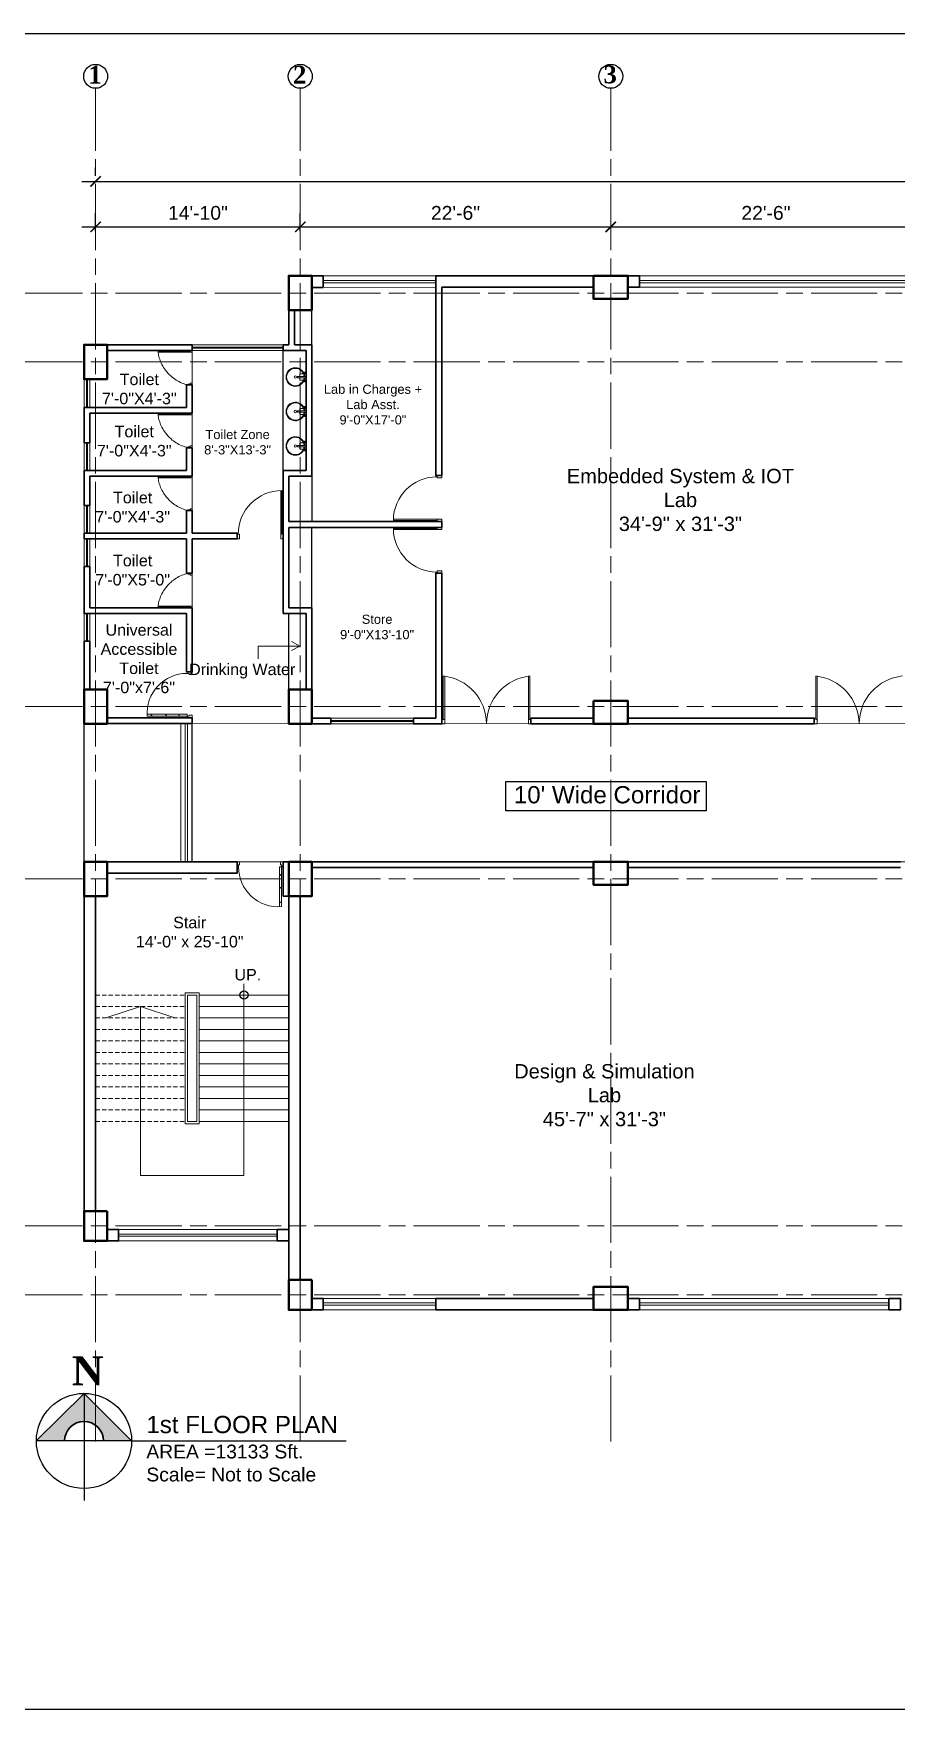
# Model space of a CAD drawing. Header units: inches. Extents: x -12 to 20935469, y -1604 to 24729220.
# Drawn here: x 20863959 to 20864709, y 24721123 to 24722582 of the extents above; entities that cross this region are included whole.
import ezdxf

# ---------------------------------------------------------------- set-up
doc = ezdxf.new("R2010")
doc.units = ezdxf.units.IN
doc.header["$LTSCALE"] = 0.03
doc.header["$MEASUREMENT"] = 0
doc.header["$PDMODE"] = 32
doc.header["$PDSIZE"] = 15
doc.linetypes.add('ACAD_ISO08W100', pattern=[36, 24, -3, 6, -3])
doc.linetypes.add('DASHED2', pattern=[0.375, 0.25, -0.125])
for name, color, linetype, lineweight in [('column', 1, 'Continuous', 40), ('Dim Line', 252, 'Continuous', 13), ('Door', 7, 'Continuous', 18), ('Gas', 21, 'Continuous', 5), ('Glass Line', 252, 'Continuous', 9), ('Grid Line', 252, 'Continuous', 18), ('Low Wall', 7, 'Continuous', 30), ('Main Wall', 7, 'Continuous', 30), ('RAIL', 23, 'Continuous', 13), ('STAIR', 46, 'Continuous', 15), ('TOILET FIXTURE', 142, 'Continuous', 5), ('wind.', 150, 'Continuous', 20)]:
    doc.layers.add(name, color=color, linetype=linetype, lineweight=lineweight)
doc.layers.add('TEXT', color=7, linetype='Continuous')
doc.styles.add('2', font='swisscl.ttf')
doc.styles.add('RomanS', font='arial.ttf', dxfattribs={"height": 12})
doc.styles.get("Standard").update_dxf_attribs({"font": 'timesbd.ttf'})
doc.dimstyles.new('Aec_Arch_I', dxfattribs={"dimscale": 96, "dimtxt": 12, "dimasz": 0.09375, "dimexe": 0.125, "dimexo": 0.125, "dimgap": 0.0625, "dimtad": 1, "dimdec": 0, "dimzin": 3, "dimdsep": 46, "dimlunit": 4, "dimtxsty": 'RomanS', "dimblk1": 'ARCHTICK', "dimblk2": 'ARCHTICK', "dimsah": 1, "dimcen": 0.09375, "dimdle": 0.125, "dimadec": 0, "dimazin": 0, "dimtfac": 0.75, "dimtdec": 0, "dimtmove": 2, "dimatfit": 3, "dimldrblk": 'ARCHTICK', "dimfxl": 1, "dimfrac": 1, "dimtolj": 1, "dimtzin": 0, "dimarcsym": 0})

# ---------------------------------------------------------------- blocks, each defined once
blk = doc.blocks.new('Door_45')
at = {"layer": 'Door'}
for p, q in [((1.5, 5), (1.5, 44)), ((1.5, 40), (2.2, 40)), ((2.2, 40), (2.2, 39.5)), ((2.2, 39.5), (2.7, 39.5)), ((2.7, 39.5), (2.7, 40)), ((2.7, 40), (3.5, 40)), ((3.5, 44), (3.5, 5)), ((1.5, 25.8), (2.2, 25.8)), ((2.2, 25.8), (2.2, 25.3)), ((2.2, 25.3), (2.7, 25.3)), ((2.7, 25.8), (3.5, 25.8)), ((2.7, 25.3), (2.7, 25.8)), ((0, 0), (0, 5)), ((0, 5), (1.5, 5)), ((1.5, 12.6), (2.2, 12.6)), ((3.5, 5), (1.5, 5)), ((1.5, 5), (1.5, 3)), ((1.5, 3), (2.5, 3)), ((2.2, 12.6), (2.2, 13.1)), ((2.2, 13.1), (2.7, 13.1)), ((2.5, 3), (2.5, 0)), ((2.7, 13.1), (2.7, 12.6)), ((2.7, 12.6), (3.5, 12.6)), ((42.5, 3), (42.5, 0)), ((43.5, 3), (42.5, 3)), ((45, 5), (43.5, 5)), ((43.5, 5), (43.5, 3)), ((45, 0), (45, 5)), ((2.5, 0), (0, 0)), ((42.5, 0), (45, 0))]:
    blk.add_line(p, q, dxfattribs=at)
blk.add_arc((4.7, 5.3), 38.8, 359.6233, 94.6685, dxfattribs=at)
blk = doc.blocks.new('$D40')
at = {"layer": 'Door'}
for p, q in [((1, 4), (1, 42)), ((2, 0), (2, 42)), ((1, 5), (0, 5)), ((2, 0), (0, 0)), ((2, 4), (1, 4)), ((39, 4), (38, 4)), ((38, 4), (38, 0)), ((40, 0), (38, 0)), ((40, 5), (39, 5)), ((39, 5), (39, 4))]:
    blk.add_line(p, q, dxfattribs=at)
blk.add_arc((1, 4), 38, 0, 90, dxfattribs=at)
blk = doc.blocks.new('_ArchTick')
at = {"color": 0, "linetype": 'ByBlock', "lineweight": 35, "const_width": 0.15}
blk.add_lwpolyline([(-0.5, -0.5), (0.5, 0.5)], dxfattribs=at)
blk = doc.blocks.new('*D14')
at = {"layer": 'Defpoints', "color": 0, "transparency": 16777216}
for p in [(20831126.3, 24724578.2), (20830948.3, 24724562.3), (20831126.3, 24724562.3)]:
    blk.add_point(p, dxfattribs=at)
at = {"layer": 'Dim Line', "color": 0, "lineweight": -2, "transparency": 16777216}
for p, q in [((20830948.3, 24724574.3), (20830948.3, 24724590.2)), ((20831126.3, 24724574.3), (20831126.3, 24724590.2)), ((20830936.3, 24724578.2), (20831138.3, 24724578.2))]:
    blk.add_line(p, q, dxfattribs=at)
at = {"layer": 'Dim Line', "color": 0, "lineweight": -2, "transparency": 16777216, "xscale": 9, "yscale": 9, "zscale": 9, "rotation": 180}
blk.add_blockref('_ArchTick', (20830948.3, 24724578.2), dxfattribs=at)
at = {"layer": 'Dim Line', "color": 0, "lineweight": -2, "transparency": 16777216, "xscale": 9, "yscale": 9, "zscale": 9}
blk.add_blockref('_ArchTick', (20831126.3, 24724578.2), dxfattribs=at)
at = {"layer": 'Dim Line', "color": 0, "transparency": 16777216, "insert": (20831037.3, 24724590.3), "char_height": 12, "attachment_point": 5, "style": 'RomanS'}
blk.add_mtext('\\A1;14\'-10"', dxfattribs=at)
blk = doc.blocks.new('*D7')
at = {"layer": 'Defpoints', "color": 0, "transparency": 16777216}
for p in [(20831396.3, 24724578.2), (20831396.3, 24724578.2), (20831126.3, 24724562.3)]:
    blk.add_point(p, dxfattribs=at)
at = {"layer": 'Dim Line', "color": 0, "lineweight": -2, "transparency": 16777216}
for p, q in [((20831126.3, 24724574.3), (20831126.3, 24724590.2)), ((20831114.3, 24724578.2), (20831408.3, 24724578.2))]:
    blk.add_line(p, q, dxfattribs=at)
at = {"layer": 'Dim Line', "color": 0, "lineweight": -2, "transparency": 16777216, "xscale": 9, "yscale": 9, "zscale": 9, "rotation": 180}
blk.add_blockref('_ArchTick', (20831126.3, 24724578.2), dxfattribs=at)
at = {"layer": 'Dim Line', "color": 0, "lineweight": -2, "transparency": 16777216, "xscale": 9, "yscale": 9, "zscale": 9}
blk.add_blockref('_ArchTick', (20831396.3, 24724578.2), dxfattribs=at)
at = {"layer": 'Dim Line', "color": 0, "transparency": 16777216, "insert": (20831261.3, 24724590.3), "char_height": 12, "attachment_point": 5, "style": 'RomanS'}
blk.add_mtext('\\A1;22\'-6"', dxfattribs=at)
blk = doc.blocks.new('*D8')
at = {"layer": 'Defpoints', "color": 0, "transparency": 16777216}
for p in [(20831396.3, 24724578.2), (20831666.3, 24724578.2), (20831666.3, 24724578.2)]:
    blk.add_point(p, dxfattribs=at)
at = {"layer": 'Dim Line', "color": 0, "lineweight": -2, "transparency": 16777216}
blk.add_line((20831384.3, 24724578.2), (20831678.3, 24724578.2), dxfattribs=at)
at = {"layer": 'Dim Line', "color": 0, "lineweight": -2, "transparency": 16777216, "xscale": 9, "yscale": 9, "zscale": 9, "rotation": 180}
blk.add_blockref('_ArchTick', (20831396.3, 24724578.2), dxfattribs=at)
at = {"layer": 'Dim Line', "color": 0, "lineweight": -2, "transparency": 16777216, "xscale": 9, "yscale": 9, "zscale": 9}
blk.add_blockref('_ArchTick', (20831666.3, 24724578.2), dxfattribs=at)
at = {"layer": 'Dim Line', "color": 0, "transparency": 16777216, "insert": (20831531.3, 24724590.3), "char_height": 12, "attachment_point": 5, "style": 'RomanS'}
blk.add_mtext('\\A1;22\'-6"', dxfattribs=at)
blk = doc.blocks.new('*D13')
at = {"layer": 'Defpoints', "color": 0, "transparency": 16777216}
for p in [(20830948.3, 24724610.7), (20832951.8, 24724617.8), (20832951.8, 24724610.7)]:
    blk.add_point(p, dxfattribs=at)
at = {"layer": 'Dim Line', "color": 0, "lineweight": -2, "transparency": 16777216}
for p, q in [((20830948.3, 24724622.7), (20830948.3, 24724629.8)), ((20832951.8, 24724622.7), (20832951.8, 24724629.8)), ((20830936.3, 24724617.8), (20832963.8, 24724617.8))]:
    blk.add_line(p, q, dxfattribs=at)
at = {"layer": 'Dim Line', "color": 0, "lineweight": -2, "transparency": 16777216, "xscale": 9, "yscale": 9, "zscale": 9, "rotation": 180}
blk.add_blockref('_ArchTick', (20830948.3, 24724617.8), dxfattribs=at)
at = {"layer": 'Dim Line', "color": 0, "lineweight": -2, "transparency": 16777216, "xscale": 9, "yscale": 9, "zscale": 9}
blk.add_blockref('_ArchTick', (20832951.8, 24724617.8), dxfattribs=at)
at = {"layer": 'Dim Line', "color": 0, "transparency": 16777216, "insert": (20831950, 24724629.9), "char_height": 12, "attachment_point": 5, "style": 'RomanS'}
blk.add_mtext('\\A1;166\'-11"', dxfattribs=at)
blk = doc.blocks.new('sssss-flat-876')
at = {"layer": 'Door', "linetype": 'Continuous', "ltscale": 3}
blk.add_line((3666.5, 84027.2), (3666.5, 84055.7), dxfattribs=at)
at = {"layer": 'Door', "linetype": 'Continuous', "ltscale": 3, "extrusion": (-7.21527e-09, -3.35624e-18, 1), "elevation": 0}
for points in [[(3666.5, 84057.2), (3666.5, 84055.7), (3668.4, 84055.7), (3668.4, 84056.5), (3670.2, 84056.5), (3670.2, 84057.2)], [(3668.4, 84055.7), (3696.2, 84055.7), (3696.2, 84056.5), (3668.4, 84056.5)]]:
    blk.add_lwpolyline(points, close=True, dxfattribs=at)
at = {"layer": 'Door', "linetype": 'Continuous', "ltscale": 3, "flags": 128}
blk.add_lwpolyline([(3670.2, 84027.2, 0.04096), (3675.5, 84028.9, 0.082496), (3684.9, 84034.8, 0.052187), (3689.7, 84040, 0.043988), (3692.9, 84045, 0.036571), (3694.8, 84049.6, 0.034751), (3695.9, 84054.2, 0.011435), (3696.2, 84055.7)], format="xyb", dxfattribs=at)
at = {"layer": 'Door', "linetype": 'Continuous', "ltscale": 3}
blk.add_lwpolyline([(3666.5, 84027.2), (3666.5, 84028.7), (3668.4, 84028.7), (3668.4, 84027.9), (3670.2, 84027.9), (3670.2, 84027.2)], close=True, dxfattribs=at)
blk = doc.blocks.new('7-flat-72')
at = {"layer": 'Glass Line', "color": 8, "ltscale": 20}
for p, q in [((-64478.7, 376960.5), (-64480.3, 376960.5)), ((-64480.3, 376959.5), (-64480.3, 376960.5)), ((-64480.3, 376959.5), (-64480.3, 376960.5)), ((-64478.7, 376959.5), (-64480.3, 376959.5)), ((-64480.3, 376959.1), (-64480.3, 376959.4)), ((-64478.7, 376959.4), (-64480.3, 376959.4)), ((-64478.7, 376959.1), (-64480.3, 376959.1)), ((-64480.2, 376959.4), (-64480.2, 376959.5)), ((-64480.1, 376959.5), (-64480.1, 376960.5)), ((-64479.9, 376959.5), (-64479.9, 376960.5)), ((-64479.5, 376959.5), (-64479.5, 376960.5)), ((-64479.1, 376959.5), (-64479.1, 376960.5)), ((-64478.9, 376959.5), (-64478.9, 376960.5)), ((-64478.9, 376959.4), (-64478.9, 376959.5)), ((-64478.8, 376959.5), (-64478.8, 376960.5)), ((-64478.7, 376959.5), (-64478.7, 376960.5)), ((-64478.7, 376959.1), (-64478.7, 376959.4)), ((-64475.1, 376959.4), (-64476.9, 376959.4)), ((-64476.9, 376959.1), (-64476.9, 376959.4)), ((-64475.1, 376959.1), (-64476.9, 376959.1)), ((-64476.6, 376959.4), (-64476.6, 376966.6)), ((-64475.5, 376966.6), (-64476.6, 376966.6)), ((-64475.5, 376959.4), (-64475.5, 376966.6)), ((-64475.1, 376959.1), (-64475.1, 376959.4)), ((-64473.3, 376960.5), (-64471.7, 376960.5)), ((-64473.3, 376959.5), (-64473.3, 376960.5)), ((-64473.3, 376959.5), (-64473.3, 376960.5)), ((-64473.3, 376959.5), (-64471.7, 376959.5)), ((-64473.3, 376959.1), (-64473.3, 376959.4)), ((-64473.3, 376959.4), (-64471.7, 376959.4)), ((-64473.3, 376959.1), (-64471.7, 376959.1)), ((-64473.1, 376959.5), (-64473.1, 376960.5)), ((-64473.1, 376959.4), (-64473.1, 376959.5)), ((-64472.9, 376959.5), (-64472.9, 376960.5)), ((-64472.5, 376959.5), (-64472.5, 376960.5)), ((-64472.1, 376959.5), (-64472.1, 376960.5)), ((-64471.9, 376959.5), (-64471.9, 376960.5)), ((-64471.9, 376959.4), (-64471.9, 376959.5)), ((-64471.8, 376959.5), (-64471.8, 376960.5)), ((-64471.7, 376959.5), (-64471.7, 376960.5)), ((-64471.7, 376959.1), (-64471.7, 376959.4))]:
    blk.add_line(p, q, dxfattribs=at)
blk.add_circle((-64476, 376968.4, 0), 1.08, dxfattribs=at)
for radius, start, end in [(8.1, 273.8334, 266.1883), (7.55, 274.115, 265.9068)]:
    blk.add_arc((-64476, 376968.4, 0), radius, start, end, dxfattribs=at)
blk = doc.blocks.new('SFSFSFS-flat-72')
at = {"layer": 'TOILET FIXTURE', "ltscale": 0.2}
blk.add_lwpolyline([(-3918.5, -3608.1), (-3918.5, -3602.7), (-3923.9, -3602.7), (-3923.9, -3608.1)], close=True, dxfattribs=at)
at = {"layer": 'TOILET FIXTURE', "ltscale": 20}
blk.add_blockref('7-flat-72', (60554.8, -380567.2), dxfattribs=at)
blk = doc.blocks.new('fff')
at = {"layer": 'Grid Line', "color": 252, "linetype": 'ACAD_ISO08W100', "lineweight": 9, "ltscale": 80, "true_color": 0x939598}
for p, q in [((20830948.3, 24723521.1), (20830948.3, 24724698.8)), ((20831126.3, 24723521.1), (20831126.3, 24724698.8)), ((20831396.3, 24723521.1), (20831396.3, 24724698.8)), ((20833096.9, 24724520.6), (20830726.1, 24724520.6)), ((20833096.9, 24724460.6), (20830726.1, 24724460.6)), ((20833096.9, 24724160.7), (20830726.1, 24724160.7)), ((20833096.9, 24724010.7), (20830726.1, 24724010.7)), ((20833096.9, 24723708.7), (20830726.1, 24723708.7)), ((20833096.9, 24723648.8), (20830726.1, 24723648.8))]:
    blk.add_line(p, q, dxfattribs=at)
at = {"layer": 'Dim Line'}
for base, p1, p2, picture, middle in [((20832951.7523, 24724617.8128), (20830948.3088, 24724610.7482), (20832951.7523, 24724610.7482), '*D13', (20831950.0306, 24724629.9397)), ((20831126.3, 24724578.2), (20830948.3, 24724562.3), (20831126.3, 24724562.3), '*D14', (20831037.3, 24724590.3)), ((20831396.3, 24724578.2), (20831126.3, 24724562.3), (20831396.3, 24724578.2), '*D7', (20831261.3, 24724590.3)), ((20831666.3, 24724578.2), (20831396.3, 24724578.2), (20831666.3, 24724578.2), '*D8', (20831531.3, 24724590.3))]:
    dim = blk.add_linear_dim(base=base, p1=p1, p2=p2, dimstyle='Aec_Arch_I', dxfattribs=at)
    dim.commit()
    dim.dimension.update_dxf_attribs({"geometry": picture, "text_midpoint": middle})

msp = doc.modelspace()

# ---------------------------------------------------------------- hatches: boundary and pattern name
at = {"layer": 'Low Wall'}
h = msp.add_hatch(color=256, dxfattribs=at)
h.paths.add_polyline_path([(20863985.3, 24721356.9), (20863960.9, 24721356.9), (20864002.4, 24721398.3), (20864002.4, 24721374, 0.414214)])
h.paths.add_polyline_path([(20864002.4, 24721374), (20864002.4, 24721398.3), (20864043.8, 24721356.9), (20864019.4, 24721356.9, 0.414214)])

# ---------------------------------------------------------------- linework, layer by layer
for p, q in [((20864475.5, 24722370.9), (20864475.5, 24722360.9)), ((20864200.5, 24722310.9), (20864200.5, 24722340.9)), ((20864002.5, 24722310.9), (20864002.5, 24722310.9)), ((20864175.5, 24722201.6), (20864175.5, 24722305.9)), ((20864200.5, 24722196.6), (20864200.5, 24722157)), ((20864200.5, 24722082), (20864200.5, 24722152)), ((20864180.5, 24722011), (20864180.5, 24722077)), ((20864091.5, 24721986.2), (20864096.5, 24721986.2)), ((20864002.5, 24721861), (20864002.5, 24721984)), ((20864086.5, 24721981.2), (20864002.5, 24721981)), ((20864096.5, 24721861), (20864096.5, 24721981.2)), ((20864002.4, 24721398.3), (20864002.4, 24721305)), ((20864043.8, 24721356.9), (20864230.4, 24721356.9))]:
    msp.add_line(p, q)
msp.add_lwpolyline([(20864369.3, 24721930.7), (20864543.4, 24721930.7), (20864543.4, 24721905.2), (20864369.3, 24721905.2)], close=True)
msp.add_lwpolyline([(20864043.7, 24721357), (20863960.9, 24721356.9)])
for centre, radius in [((20864141.5, 24721745), 3.61), ((20864002.4, 24721356.9), 41.4)]:
    msp.add_circle(centre, radius)
at = {"layer": 'column', "lineweight": 40, "ltscale": 20}
for points in [[(20864200.5, 24722370.9), (20864180.5, 24722370.9), (20864180.5, 24722340.9), (20864200.5, 24722340.9)], [(20864445.5, 24722370.9), (20864445.5, 24722350.9), (20864475.5, 24722350.9), (20864475.5, 24722370.9)], [(20864022.5, 24722310.9), (20864002.5, 24722310.9), (20864002.5, 24722280.9), (20864022.5, 24722280.9)], [(20864022.5, 24722011), (20864002.5, 24722011), (20864002.5, 24721981), (20864022.5, 24721981)], [(20864200.5, 24722011), (20864180.5, 24722011), (20864180.5, 24721981), (20864200.5, 24721981)], [(20864445.5, 24722001), (20864445.5, 24721981), (20864475.5, 24721981), (20864475.5, 24722001)], [(20864002.5, 24721861), (20864022.5, 24721861), (20864022.5, 24721831), (20864002.5, 24721831)], [(20864180.5, 24721861), (20864200.5, 24721861), (20864200.5, 24721831), (20864180.5, 24721831)], [(20864445.5, 24721861), (20864445.5, 24721841), (20864475.5, 24721841), (20864475.5, 24721861)], [(20864022.5, 24721557), (20864002.5, 24721557), (20864002.5, 24721531), (20864022.5, 24721531)], [(20864200.5, 24721497), (20864180.5, 24721497), (20864180.5, 24721471), (20864200.5, 24721471)], [(20864475.5, 24721471), (20864475.5, 24721491), (20864445.5, 24721491), (20864445.5, 24721471)]]:
    msp.add_lwpolyline(points, close=True, dxfattribs=at)
at = {"layer": 'Defpoints'}
msp.add_lwpolyline([(20863758, 24722581.7), (20866196.9, 24722581.7), (20866196.9, 24721123.2), (20863758, 24721123.2)], close=True, dxfattribs=at)
at = {"layer": 'Door'}
for p, q in [((20864314.8, 24721984.7), (20864314.8, 24722022.6)), ((20864316.1, 24721981), (20864316.1, 24722022.6)), ((20864388.9, 24721981), (20864388.9, 24722022.6)), ((20864390.2, 24721984.7), (20864390.2, 24722022.6)), ((20864638.8, 24721984.7), (20864638.8, 24722022.6)), ((20864640.1, 24721981), (20864640.1, 24722022.6)), ((20864314.8, 24721986), (20864313.5, 24721986)), ((20864390.2, 24721986), (20864391.5, 24721986)), ((20864638.8, 24721986), (20864637.5, 24721986)), ((20864316.1, 24721981), (20864313.5, 24721981)), ((20864316.1, 24721984.7), (20864314.8, 24721984.7)), ((20864388.9, 24721984.7), (20864390.2, 24721984.7)), ((20864388.9, 24721981), (20864391.5, 24721981)), ((20864640.1, 24721981), (20864637.5, 24721981)), ((20864640.1, 24721984.7), (20864638.8, 24721984.7))]:
    msp.add_line(p, q, dxfattribs=at)
for centre, start, end in [((20864310.2, 24721980.6), 0.5906, 83.7783), ((20864394.8, 24721980.6), 96.2217, 179.4094), ((20864634.2, 24721980.6), 0.5906, 83.7783), ((20864718.8, 24721980.6), 96.2217, 179.4094)]:
    msp.add_arc(centre, 42.3, start, end, dxfattribs=at)
at = {"layer": 'Gas', "color": 0, "lineweight": 5}
for points in [[(20864102.5, 24721747), (20864090.5, 24721747), (20864090.5, 24721633), (20864102.5, 24721633)], [(20864100.5, 24721745), (20864092.5, 24721745), (20864092.5, 24721635), (20864100.5, 24721635)]]:
    msp.add_lwpolyline(points, close=True, dxfattribs=at)
at = {"layer": 'Low Wall', "color": 0}
msp.add_lwpolyline([(20863960.9, 24721356.9), (20864002.4, 24721398.3), (20864043.8, 24721356.9)], dxfattribs=at)
at = {"layer": 'Low Wall'}
msp.add_arc((20864002.4, 24721356.9), 17, 0, 180, dxfattribs=at)
at = {"layer": 'Main Wall'}
for p, q in [((20864200.5, 24722370.9), (20864210.5, 24722370.9)), ((20864210.5, 24722370.9), (20864210.5, 24722360.8)), ((20864445.5, 24722370.9), (20864308.5, 24722370.9)), ((20864308.5, 24722197), (20864308.5, 24722370.9)), ((20864210.5, 24722360.8), (20864200.5, 24722360.8)), ((20864313.5, 24722360.9), (20864445.5, 24722360.9)), ((20864313.5, 24722197), (20864313.5, 24722360.9)), ((20864180.5, 24722310.9), (20864180.5, 24722340.9)), ((20864185.5, 24722310.9), (20864185.5, 24722340.9)), ((20864022.5, 24722310.9), (20864096.5, 24722310.9)), ((20864096.5, 24722305.9), (20864096.5, 24722310.9)), ((20864175.5, 24722310.9), (20864180.5, 24722310.9)), ((20864175.5, 24722305.9), (20864175.5, 24722310.9)), ((20864185.5, 24722310.9), (20864200.5, 24722310.9)), ((20864200.5, 24722196.6), (20864200.5, 24722310.9)), ((20864022.5, 24722305.9), (20864096.5, 24722305.9)), ((20864175.5, 24722305.9), (20864195.5, 24722305.9)), ((20864195.5, 24722201.6), (20864195.5, 24722305.9)), ((20864091.5, 24722275.9), (20864096.5, 24722275.9)), ((20864091.5, 24722275.9), (20864091.5, 24722256.3)), ((20864091.5, 24722256.3), (20864002.5, 24722256.3)), ((20864002.5, 24722225.6), (20864002.5, 24722256.3)), ((20864096.5, 24722251.3), (20864007.5, 24722251.3)), ((20864007.5, 24722225.6), (20864002.5, 24722225.6)), ((20864091.5, 24722221.3), (20864091.5, 24722201.6)), ((20864096.5, 24722221.3), (20864091.5, 24722221.3)), ((20864091.5, 24722201.6), (20864002.5, 24722201.6)), ((20864002.5, 24722171), (20864002.5, 24722201.6)), ((20864007.5, 24722196.6), (20864007.5, 24722171)), ((20864096.5, 24722196.6), (20864007.5, 24722196.6)), ((20864175.5, 24722147), (20864175.5, 24722201.6)), ((20864175.5, 24722201.6), (20864195.5, 24722201.6)), ((20864180.5, 24722157), (20864180.5, 24722196.6)), ((20864180.5, 24722196.6), (20864200.5, 24722196.6)), ((20864313.5, 24722197), (20864308.5, 24722197)), ((20864007.5, 24722171), (20864002.5, 24722171)), ((20864096.5, 24722166.6), (20864091.5, 24722166.6)), ((20864002.5, 24722147), (20864091.5, 24722147)), ((20864002.5, 24722142), (20864002.5, 24722147)), ((20864135.5, 24722142), (20864135.5, 24722147)), ((20864175.5, 24722077), (20864175.5, 24722147)), ((20864313.5, 24722157), (20864180.5, 24722157)), ((20864313.5, 24722152), (20864180.5, 24722152)), ((20864180.5, 24722082), (20864180.5, 24722152)), ((20864313.5, 24722152), (20864313.5, 24722157)), ((20864091.5, 24722142), (20864002.5, 24722142)), ((20864091.5, 24722112), (20864091.5, 24722142)), ((20864096.5, 24722112), (20864096.5, 24722142)), ((20864135.5, 24722142), (20864096.5, 24722142)), ((20864007.5, 24722118), (20864002.5, 24722118)), ((20864007.5, 24722118), (20864007.5, 24722082)), ((20864096.5, 24722112), (20864091.5, 24722112)), ((20864308.5, 24721986), (20864308.5, 24722112)), ((20864313.5, 24722112), (20864308.5, 24722112)), ((20864313.5, 24721981), (20864313.5, 24722112)), ((20864007.5, 24722082), (20864096.5, 24722082)), ((20864091.5, 24722026.2), (20864091.5, 24722077)), ((20864096.5, 24722026.2), (20864096.5, 24722082)), ((20864175.5, 24722077), (20864195.5, 24722077)), ((20864180.5, 24722082), (20864200.5, 24722082)), ((20864195.5, 24722011), (20864195.5, 24722077)), ((20864200.5, 24722011), (20864200.5, 24722082)), ((20864002.5, 24722011), (20864002.5, 24722053)), ((20864007.5, 24722053), (20864002.5, 24722053)), ((20864096.5, 24722026.2), (20864091.5, 24722026.2)), ((20864096.5, 24721986.2), (20864022.5, 24721986.2)), ((20864096.5, 24721986.2), (20864096.5, 24721981.2)), ((20864200.5, 24721986), (20864217, 24721986)), ((20864217, 24721986), (20864217, 24721981)), ((20864289, 24721986), (20864308.5, 24721986)), ((20864289, 24721986), (20864289, 24721981)), ((20864390.9, 24721981), (20864390.9, 24721986)), ((20864390.9, 24721986), (20864445.5, 24721986)), ((20864475.5, 24721986), (20864637.5, 24721986)), ((20864637.5, 24721986), (20864637.5, 24721981)), ((20864096.5, 24721981.2), (20864022.5, 24721981.2)), ((20864200.5, 24721981), (20864217, 24721981)), ((20864289, 24721981), (20864313.5, 24721981)), ((20864390.9, 24721981), (20864445.5, 24721981)), ((20864475.5, 24721981), (20864637.5, 24721981)), ((20864135.5, 24721861), (20864022.5, 24721861)), ((20864135.5, 24721861), (20864135.5, 24721851)), ((20864180.5, 24721861), (20864175.5, 24721861)), ((20864175.5, 24721861), (20864175.5, 24721831)), ((20864190.5, 24721861), (20864180.5, 24721861)), ((20864135.5, 24721851), (20864022.5, 24721851)), ((20864002.5, 24721831), (20864002.5, 24721557)), ((20864012.5, 24721831), (20864012.5, 24721557)), ((20864175.5, 24721831), (20864180.5, 24721831)), ((20864180.5, 24721531), (20864180.5, 24721831)), ((20864190.5, 24721497), (20864190.5, 24721831)), ((20864180.5, 24721497), (20864180.5, 24721531)), ((20864308.5, 24721481), (20864445.5, 24721481)), ((20864308.5, 24721481), (20864308.5, 24721471)), ((20864308.5, 24721471), (20864445.5, 24721471))]:
    msp.add_line(p, q, dxfattribs=at)
for points in [[(20864475.5, 24722370.9), (20864485.5, 24722370.9), (20864485.5, 24722360.9), (20864475.5, 24722360.9)], [(20864022.5, 24721541), (20864032.5, 24721541), (20864032.5, 24721531), (20864022.5, 24721531)], [(20864170.5, 24721541), (20864180.5, 24721541), (20864180.5, 24721531), (20864170.5, 24721531)], [(20864200.5, 24721481), (20864210.5, 24721481), (20864210.5, 24721471), (20864200.5, 24721471)], [(20864475.5, 24721481), (20864485.5, 24721481), (20864485.5, 24721471), (20864475.5, 24721471)], [(20864702.5, 24721481), (20864712.5, 24721481), (20864712.5, 24721471), (20864702.5, 24721471)]]:
    msp.add_lwpolyline(points, close=True, dxfattribs=at)
for points in [[(20864096.5, 24722275.9), (20864096.5, 24722251.3)], [(20864007.5, 24722251.3), (20864007.5, 24722225.6)], [(20864096.5, 24722221.3), (20864096.5, 24722196.6)], [(20864091.5, 24722166.6), (20864091.5, 24722147)], [(20864096.5, 24722166.6), (20864096.5, 24722147)], [(20864096.5, 24722147), (20864135.5, 24722147)], [(20864091.5, 24722077), (20864002.5, 24722077), (20864002.5, 24722118)], [(20864007.5, 24722053), (20864007.5, 24722011)], [(20864200.5, 24721861), (20864445.5, 24721861)], [(20864200.5, 24721856), (20864445.5, 24721856)], [(20864475.5, 24721861), (20864712.5, 24721861)], [(20864475.5, 24721856), (20864712.5, 24721856)]]:
    msp.add_lwpolyline(points, dxfattribs=at)
at = {"layer": 'RAIL', "lineweight": 9}
for p, q in [((20864141.5, 24721754.7), (20864141.5, 24721588)), ((20864051.5, 24721735), (20864021.5, 24721725)), ((20864051.5, 24721588), (20864051.5, 24721735)), ((20864081.5, 24721725), (20864051.5, 24721735)), ((20864180.5, 24721725), (20864102.5, 24721725)), ((20864141.5, 24721588), (20864051.5, 24721588))]:
    msp.add_line(p, q, dxfattribs=at)
at = {"layer": 'STAIR', "color": 253, "lineweight": 5}
for p, q in [((20864190.1, 24722048.7), (20864153.9, 24722048.7)), ((20864153.9, 24722048.7), (20864153.9, 24722037.5)), ((20864190.1, 24722048.7), (20864182.8, 24722052.7)), ((20864190.1, 24722048.7), (20864182.8, 24722044.7))]:
    msp.add_line(p, q, dxfattribs=at)
at = {"layer": 'STAIR', "color": 32, "linetype": 'DASHED2', "lineweight": 5, "ltscale": 500}
for p, q in [((20864012.5, 24721745), (20864090.5, 24721745)), ((20864012.5, 24721735), (20864090.5, 24721735)), ((20864012.5, 24721725), (20864090.5, 24721725)), ((20864012.5, 24721715), (20864090.5, 24721715)), ((20864012.5, 24721705), (20864090.5, 24721705)), ((20864012.5, 24721695), (20864090.5, 24721695)), ((20864012.5, 24721685), (20864090.5, 24721685)), ((20864012.5, 24721675), (20864090.5, 24721675)), ((20864012.5, 24721665), (20864090.5, 24721665)), ((20864012.5, 24721655), (20864090.5, 24721655)), ((20864012.5, 24721645), (20864090.5, 24721645)), ((20864012.5, 24721635), (20864090.5, 24721635))]:
    msp.add_line(p, q, dxfattribs=at)
at = {"layer": 'STAIR', "color": 32, "lineweight": 5}
for p, q in [((20864102.5, 24721745), (20864180.5, 24721745)), ((20864102.5, 24721735), (20864180.5, 24721735)), ((20864120.5, 24721725), (20864180.5, 24721725)), ((20864102.5, 24721715), (20864180.5, 24721715)), ((20864102.5, 24721705), (20864180.5, 24721705)), ((20864102.5, 24721695), (20864180.5, 24721695)), ((20864102.5, 24721685), (20864180.5, 24721685)), ((20864102.5, 24721675), (20864180.5, 24721675)), ((20864102.5, 24721665), (20864180.5, 24721665)), ((20864102.5, 24721655), (20864180.5, 24721655)), ((20864102.5, 24721645), (20864180.5, 24721645)), ((20864102.5, 24721635), (20864180.5, 24721635))]:
    msp.add_line(p, q, dxfattribs=at)
at = {"layer": 'TEXT'}
for centre in [(20864012.5, 24722544.5), (20864190.5, 24722544.5), (20864460.5, 24722544.5)]:
    msp.add_circle(centre, 10.4, dxfattribs=at)
at = {"layer": 'wind.', "lineweight": 5}
for p, q in [((20864308.5, 24722370.9), (20864210.5, 24722370.9)), ((20864210.5, 24722366.8), (20864308.5, 24722366.9)), ((20864210.5, 24722364.8), (20864308.5, 24722364.9)), ((20864475.5, 24722366.9), (20864475.5, 24722366.9)), ((20864475.5, 24722364.9), (20864475.5, 24722364.9)), ((20864485.5, 24722370.9), (20864730.5, 24722370.9)), ((20864485.5, 24722366.9), (20864730.5, 24722366.9)), ((20864485.5, 24722364.9), (20864730.5, 24722364.9)), ((20864210.5, 24722360.8), (20864308.5, 24722360.9)), ((20864485.5, 24722360.9), (20864730.5, 24722360.9)), ((20864096.5, 24722310.9), (20864175.5, 24722310.9)), ((20864096.5, 24722308.9), (20864175.5, 24722308.9)), ((20864096.5, 24722307.9), (20864175.5, 24722307.9)), ((20864096.5, 24722305.9), (20864175.5, 24722305.9)), ((20864002.5, 24722256.2), (20864002.5, 24722280.9)), ((20864004.5, 24722256.2), (20864004.5, 24722280.9)), ((20864005.5, 24722256.2), (20864005.5, 24722280.9)), ((20864007.5, 24722256.2), (20864007.5, 24722280.9)), ((20864002.5, 24722201.6), (20864002.5, 24722225.6)), ((20864004.5, 24722201.6), (20864004.5, 24722225.6)), ((20864005.5, 24722201.6), (20864005.5, 24722225.6)), ((20864007.5, 24722201.6), (20864007.5, 24722225.6)), ((20864002.5, 24722147), (20864002.5, 24722171)), ((20864004.5, 24722147), (20864004.5, 24722171)), ((20864005.5, 24722147), (20864005.5, 24722171)), ((20864007.5, 24722147), (20864007.5, 24722171)), ((20864002.5, 24722118), (20864002.5, 24722142)), ((20864004.5, 24722118), (20864004.5, 24722142)), ((20864005.5, 24722118), (20864005.5, 24722142)), ((20864007.5, 24722118), (20864007.5, 24722142)), ((20864002.5, 24722053), (20864002.5, 24722077)), ((20864004.5, 24722053), (20864004.5, 24722077)), ((20864005.5, 24722053), (20864005.5, 24722077)), ((20864007.5, 24722053), (20864007.5, 24722077)), ((20864217, 24721986), (20864289, 24721986)), ((20864086.5, 24721861), (20864086.5, 24721981.2)), ((20864090.5, 24721861), (20864090.5, 24721981.2)), ((20864092.5, 24721861), (20864092.5, 24721981.2)), ((20864217, 24721984), (20864289, 24721984)), ((20864217, 24721983), (20864289, 24721983)), ((20864217, 24721981), (20864303, 24721981)), ((20864027.5, 24721541), (20864175.5, 24721541)), ((20864032.5, 24721537), (20864170.5, 24721537)), ((20864032.5, 24721535), (20864170.5, 24721535)), ((20864027.5, 24721531), (20864175.5, 24721531)), ((20864210.5, 24721481), (20864308.5, 24721481)), ((20864210.5, 24721477), (20864308.5, 24721477)), ((20864210.5, 24721475), (20864308.5, 24721475)), ((20864485.5, 24721481), (20864702.5, 24721481)), ((20864485.5, 24721477), (20864702.5, 24721477)), ((20864485.5, 24721475), (20864702.5, 24721475)), ((20864210.5, 24721471), (20864308.5, 24721471)), ((20864485.5, 24721471), (20864702.5, 24721471))]:
    msp.add_line(p, q, dxfattribs=at)
at = {"layer": 'wind.'}
for p, q in [((20864475.5, 24722366.9), (20864475.5, 24722366.9)), ((20864475.5, 24722366.9), (20864475.5, 24722366.9)), ((20864475.5, 24722364.9), (20864475.5, 24722364.9)), ((20864475.5, 24722364.9), (20864475.5, 24722364.9)), ((20864475.5, 24721477), (20864475.5, 24721477)), ((20864475.5, 24721475), (20864475.5, 24721475)), ((20864707.5, 24721477), (20864707.5, 24721477)), ((20864707.5, 24721475), (20864707.5, 24721475))]:
    msp.add_line(p, q, dxfattribs=at)
at = {"layer": 'wind.', "lineweight": 5}
msp.add_lwpolyline([(20864096.5, 24721981.2), (20864918.5, 24721981), (20864918.5, 24722296), (20865098, 24722296), (20865098, 24721981), (20865932, 24721981), (20865932, 24721861), (20865098, 24721861), (20865098, 24721726), (20864742.5, 24721726), (20864742.5, 24721861), (20864096.5, 24721861), (20864096.5, 24721981.2)], dxfattribs=at)

# ---------------------------------------------------------------- block references
msp.add_blockref('fff', (33064.2, -2164.7))
at = {"layer": 'Door', "ltscale": 20, "xscale": -1}
for p in [(20867763, 24638248.7), (20867763, 24638194.1), (20867763, 24638139.4)]:
    msp.add_blockref('sssss-flat-876', p, dxfattribs=at)
at = {"layer": 'Door', "rotation": 90.00000000000001}
msp.add_blockref('$D40', (20864313.5, 24722157), dxfattribs=at)
at = {"layer": 'Door', "xscale": -1}
msp.add_blockref('$D40', (20864175.5, 24722142), dxfattribs=at)
at = {"layer": 'Door', "xscale": -1, "rotation": 90}
msp.add_blockref('$D40', (20864313.5, 24722152), dxfattribs=at)
at = {"layer": 'Door', "ltscale": 20, "rotation": 180}
msp.add_blockref('sssss-flat-876', (20867763, 24806139.2), dxfattribs=at)
at = {"layer": 'Door', "color": 250, "ltscale": 20, "xscale": 0.8888888888759539, "yscale": 0.8888888888759539, "zscale": 0.8888888888759539}
for p, rotation in [((20864096.5, 24721986.2), 90.00000000000001), ((20864175.5, 24721861), 180)]:
    msp.add_blockref('Door_45', p, dxfattribs=dict(at, rotation=rotation))
at = {"layer": 'TOILET FIXTURE', "ltscale": 20, "rotation": 90.00000000000001}
for p in [(20860587.4, 24726204), (20860587.4, 24726174), (20860587.4, 24726144)]:
    msp.add_blockref('SFSFSFS-flat-72', p, dxfattribs=at)

# ---------------------------------------------------------------- texts
msp.add_text('N', height=25.2).set_placement((20863991.8, 24721405.4))
at = {"layer": 'TEXT', "char_height": 15.44, "width": 227.458, "attachment_point": 8, "rotation": 0}
for s, insert in [('\\A1;1', (20864012, 24722538.2)), ('\\A1;2', (20864190, 24722538.2)), ('\\A1;3', (20864460, 24722538.2))]:
    msp.add_mtext(s, dxfattribs=dict(at, insert=insert))
at = {"layer": 'TEXT', "color": 30, "lineweight": 5, "ltscale": 20, "attachment_point": 2, "style": '2'}
for s, width, gutter_width, insert, char_height in [('{\\fArial|b0|i0|c0|p34;\\C0;Toilet \\P7\'-0"X4\'-3"}', 104.76, 0.5, (20864050.5, 24722285.8), 10), ('{\\fArial|b0|i0|c0|p34;\\C0;Lab in Charges + Lab Asst. \\P9\'-0"X17\'-0"}', 104.76, 0.5, (20864253.7, 24722276.2), 8), ('{\\fArial|b0|i0|c0|p34;\\C0;Toilet \\P7\'-0"X4\'-3"}', 104.76, 0.5, (20864046.1, 24722240.4), 10), ('{\\fArial|b0|i0|c0|p34;\\C0;Toilet Zone\\P8\'-3"X13\'-3"}', 104.76, 0.5, (20864136, 24722236.8), 8), ('\\pxsm1;{\\fArial|b0|i0|c0|p34;\\C0;Embedded System & IOT \\PLab \\P34\'-9" x 31\'-3" }', 276.855, 0.75, (20864521.1, 24722202.9), 12.476), ('{\\fArial|b0|i0|c0|p34;\\C0;Toilet \\P7\'-0"X4\'-3"}', 104.76, 0.5, (20864044.7, 24722182.9), 10), ('{\\fArial|b0|i0|c0|p34;\\C0;Toilet \\P7\'-0"X5\'-0"}', 104.76, 0.5, (20864044.7, 24722128.1), 10), ('{\\fArial|b0|i0|c0|p34;\\C0;Store\\P9\'-0"X13\'-10"}', 104.76, 0.5, (20864257.3, 24722076), 8), ('{\\fArial|b0|i0|c0|p34;\\C0;Universal Accessible Toilet\\P7\'-0"x7\'-6"}', 89.095, 0.35, (20864050.2, 24722067.7), 10), ('\\pxsm1;{\\fArial|b0|i0|c0|p34;\\C0;Drinking Water }', 88.563, 0.282, (20864140, 24722033.4), 10), ("\\pxsm1,qc;{\\fArial|b0|i0|c0|p34;\\C0;10' Wide Corridor}", 227.89, 0.75, (20864457.4, 24721926.8), 15), ('\\pxsm1;{\\fArial|b0|i0|c0|p34;\\C0;Stair\\P14\'-0" x 25\'-10"  }', 114.807, 0.282, (20864094.3, 24721813.1), 10), ('{\\fArial|b0|i0|c0|p34;\\C0;UP.}', 104.76, 0.5, (20864144.9, 24721767.7), 10), ('\\pxsm1,t9;{\\fArial|b0|i0|c0|p34;\\C0;Design & Simulation \\PLab\\P\\ptz;45\'-7" x 31\'-3" }', 219.875, 0.75, (20864455, 24721684.9), 12.476), ('\\A1;\\pxql;{\\fArial|b0|i0|c0|p34;\\C0;1st FLOOR PLAN\\P\\H0.8x;AREA =13133 Sft.\\PScale= \\H1x;Not to Scale}', 640.124, 0.5, (20864376.7, 24721378.7), 15)]:
    msp.add_mtext_dynamic_manual_height_columns(s, width=width, gutter_width=gutter_width, heights=[0], dxfattribs=dict(at, insert=insert, char_height=char_height))

doc.saveas('drawing.dxf')
